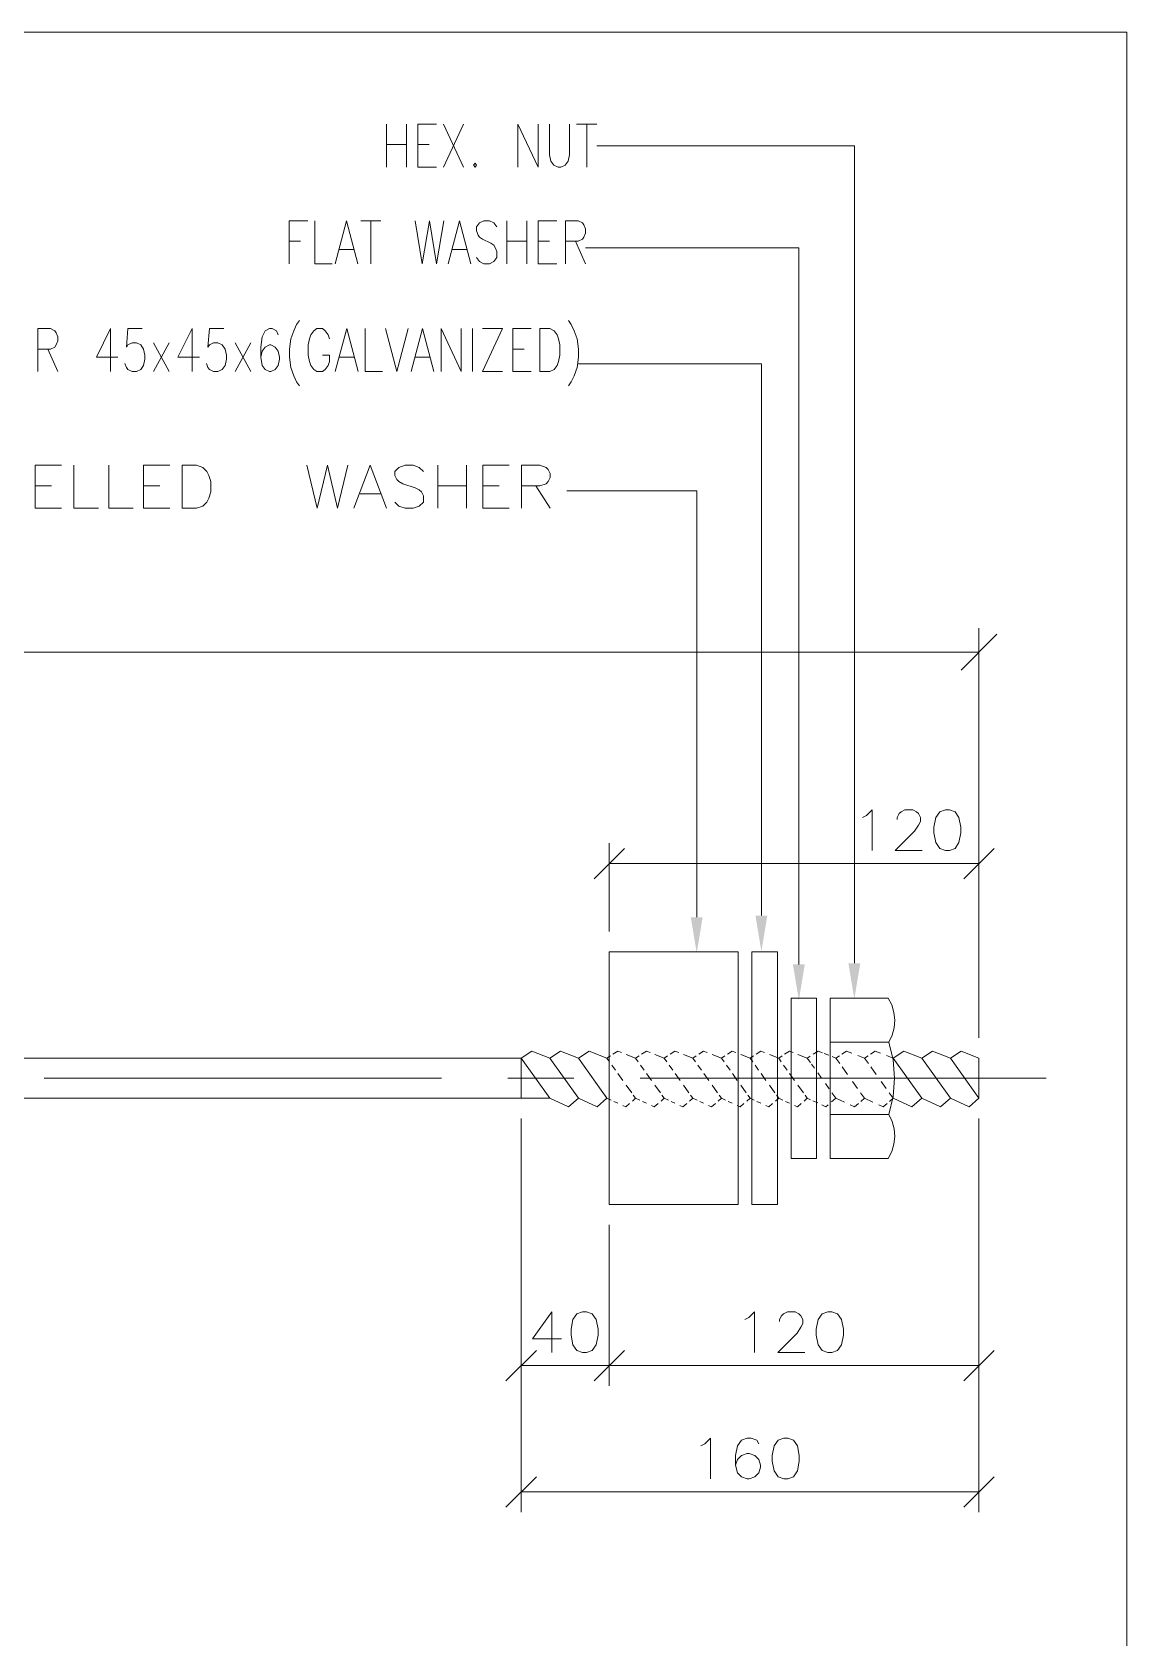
# Model space of a CAD drawing. Header units: millimetres. Extents: x 2 to 579, y 1 to 405.
# Drawn here: x 246 to 287.3, y 143.2 to 203.8 of the extents above; entities that cross this region are included whole.
import ezdxf

# ---------------------------------------------------------------- set-up
doc = ezdxf.new("R2010")
doc.units = ezdxf.units.MM
doc.linetypes.add('XKITLINE00', pattern=[0])
doc.layers.add('GraphicObject', color=6, linetype='Continuous', lineweight=0)
doc.layers.add('LinkedObject', color=7, linetype='Continuous', lineweight=0)

# ---------------------------------------------------------------- blocks, each defined once
blk = doc.blocks.new('*A3')
at = {"layer": 'GraphicObject', "color": 3, "linetype": 'XKITLINE00', "lineweight": 0}
for p, q in [((287.348, 203.772), (152.789, 203.772)), ((287.348, 64.82), (287.348, 203.772))]:
    blk.add_line(p, q, dxfattribs=at)
blk = doc.blocks.new('*A4')
at = {"layer": 'LinkedObject'}
for points in [[(271.336, 170.386), (271.111, 169.036), (270.886, 170.386)], [(273.778, 170.447), (273.553, 169.097), (273.328, 170.447)], [(275.192, 168.607), (274.967, 167.257), (274.742, 168.607)], [(277.286, 168.647), (277.061, 167.297), (276.836, 168.647)]]:
    blk.add_hatch(color=1, dxfattribs=at).paths.add_polyline_path(points, flags=17)
at = {"layer": 'LinkedObject', "color": 2, "linetype": 'XKITLINE00', "lineweight": 0}
for p, q in [((259.398, 200.299), (259.398, 198.679)), ((260.154, 200.299), (260.154, 198.679)), ((260.586, 198.679), (260.586, 200.299)), ((260.586, 200.299), (261.288, 200.299)), ((262.314, 200.299), (261.558, 198.679)), ((261.558, 200.299), (262.314, 198.679)), ((264.366, 198.679), (264.366, 200.299)), ((264.366, 200.299), (265.122, 198.679)), ((265.122, 198.679), (265.122, 200.299)), ((265.554, 200.299), (265.554, 199.142)), ((266.31, 199.142), (266.31, 200.299)), ((266.58, 200.299), (267.336, 200.299)), ((266.958, 200.299), (266.958, 198.679)), ((259.398, 199.527), (260.154, 199.527)), ((260.586, 199.527), (261.018, 199.527)), ((261.288, 198.679), (260.586, 198.679)), ((262.746, 198.833), (262.692, 198.756)), ((262.692, 198.756), (262.746, 198.679)), ((262.8, 198.756), (262.746, 198.833)), ((262.746, 198.679), (262.8, 198.756)), ((265.554, 199.142), (265.608, 198.91)), ((265.608, 198.91), (265.716, 198.756)), ((265.716, 198.756), (265.878, 198.679)), ((265.878, 198.679), (265.986, 198.679)), ((265.986, 198.679), (266.148, 198.756)), ((266.148, 198.756), (266.256, 198.91)), ((266.256, 198.91), (266.31, 199.142)), ((255.731, 195.037), (255.731, 196.657)), ((255.731, 196.657), (256.433, 196.657)), ((256.703, 196.657), (256.703, 195.037)), ((257.459, 195.037), (257.891, 196.657)), ((257.891, 196.657), (258.323, 195.037)), ((258.431, 196.657), (259.187, 196.657)), ((258.809, 196.657), (258.809, 195.037)), ((260.483, 196.657), (260.753, 195.037)), ((260.753, 195.037), (261.023, 196.657)), ((261.023, 196.657), (261.293, 195.037)), ((261.293, 195.037), (261.563, 196.657)), ((261.725, 195.037), (262.157, 196.657)), ((262.157, 196.657), (262.589, 195.037)), ((262.805, 196.426), (262.913, 196.58)), ((262.805, 196.272), (262.805, 196.426)), ((262.859, 196.117), (262.805, 196.272)), ((262.913, 196.58), (263.075, 196.657)), ((263.075, 196.657), (263.291, 196.657)), ((263.291, 196.657), (263.453, 196.58)), ((263.453, 196.58), (263.561, 196.426)), ((263.939, 196.657), (263.939, 195.037)), ((264.695, 196.657), (264.695, 195.037)), ((265.127, 195.037), (265.127, 196.657)), ((265.127, 196.657), (265.829, 196.657)), ((266.153, 195.037), (266.153, 196.657)), ((266.153, 196.657), (266.639, 196.657)), ((266.639, 196.657), (266.801, 196.58)), ((266.801, 196.58), (266.855, 196.503)), ((266.855, 196.503), (266.909, 196.349)), ((266.909, 196.349), (266.909, 196.194)), ((255.731, 195.886), (256.163, 195.886)), ((262.913, 196.04), (262.859, 196.117)), ((263.021, 195.963), (262.913, 196.04)), ((263.345, 195.809), (263.021, 195.963)), ((263.453, 195.732), (263.345, 195.809)), ((263.507, 195.654), (263.453, 195.732)), ((263.561, 195.5), (263.507, 195.654)), ((263.939, 195.886), (264.695, 195.886)), ((265.127, 195.886), (265.559, 195.886)), ((266.639, 195.886), (266.153, 195.886)), ((266.531, 195.886), (266.909, 195.037)), ((266.801, 195.963), (266.639, 195.886)), ((266.855, 196.04), (266.801, 195.963)), ((266.909, 196.194), (266.855, 196.04)), ((257.621, 195.577), (258.161, 195.577)), ((261.887, 195.577), (262.427, 195.577)), ((262.805, 195.269), (262.913, 195.114)), ((262.913, 195.114), (263.075, 195.037)), ((263.291, 195.037), (263.453, 195.114)), ((263.453, 195.114), (263.561, 195.269)), ((263.561, 195.269), (263.561, 195.5)), ((256.703, 195.037), (257.351, 195.037)), ((263.075, 195.037), (263.291, 195.037)), ((265.829, 195.037), (265.127, 195.037)), ((255.903, 192.51), (256.011, 192.742)), ((256.011, 192.742), (256.119, 192.896)), ((266.379, 192.742), (266.271, 192.896)), ((266.487, 192.51), (266.379, 192.742)), ((246.237, 190.967), (246.237, 192.587)), ((246.237, 192.587), (246.723, 192.587)), ((246.723, 192.587), (246.885, 192.51)), ((246.885, 192.51), (246.939, 192.433)), ((246.939, 192.433), (246.993, 192.279)), ((246.993, 192.125), (246.939, 191.97)), ((246.993, 192.279), (246.993, 192.125)), ((248.991, 192.587), (248.451, 191.507)), ((248.991, 190.967), (248.991, 192.587)), ((249.585, 191.893), (249.639, 192.587)), ((249.639, 192.587), (250.179, 192.587)), ((249.801, 192.047), (249.639, 191.97)), ((249.963, 192.047), (249.801, 192.047)), ((250.125, 191.97), (249.963, 192.047)), ((251.205, 192.047), (250.611, 190.967)), ((250.611, 192.047), (251.205, 190.967)), ((252.069, 192.587), (251.529, 191.507)), ((252.069, 190.967), (252.069, 192.587)), ((252.663, 191.893), (252.717, 192.587)), ((252.717, 192.587), (253.257, 192.587)), ((252.879, 192.047), (252.717, 191.97)), ((253.041, 192.047), (252.879, 192.047)), ((253.203, 191.97), (253.041, 192.047)), ((254.283, 192.047), (253.689, 190.967)), ((253.689, 192.047), (254.283, 190.967)), ((254.715, 192.279), (254.661, 191.893)), ((254.823, 192.51), (254.715, 192.279)), ((254.985, 192.587), (254.823, 192.51)), ((255.093, 192.587), (254.985, 192.587)), ((255.255, 192.51), (255.093, 192.587)), ((255.309, 192.356), (255.255, 192.51)), ((255.741, 191.816), (255.795, 192.202)), ((255.795, 192.202), (255.903, 192.51)), ((256.497, 192.202), (256.443, 191.97)), ((256.551, 192.356), (256.497, 192.202)), ((256.659, 192.51), (256.551, 192.356)), ((256.767, 192.587), (256.659, 192.51)), ((256.983, 192.587), (256.767, 192.587)), ((257.091, 192.51), (256.983, 192.587)), ((257.199, 192.356), (257.091, 192.51)), ((257.253, 192.202), (257.199, 192.356)), ((257.469, 190.967), (257.901, 192.587)), ((257.901, 192.587), (258.333, 190.967)), ((258.603, 192.587), (258.603, 190.967)), ((259.359, 192.587), (259.791, 190.967)), ((259.791, 190.967), (260.223, 192.587)), ((260.331, 190.967), (260.763, 192.587)), ((260.763, 192.587), (261.195, 190.967)), ((261.465, 190.967), (261.465, 192.587)), ((261.465, 192.587), (262.221, 190.967)), ((262.221, 190.967), (262.221, 192.587)), ((262.653, 192.587), (262.653, 190.967)), ((263.031, 192.587), (263.787, 192.587)), ((263.787, 192.587), (263.031, 190.967)), ((264.165, 190.967), (264.165, 192.587)), ((264.165, 192.587), (264.867, 192.587)), ((265.191, 190.967), (265.191, 192.587)), ((265.191, 192.587), (265.569, 192.587)), ((265.569, 192.587), (265.731, 192.51)), ((265.731, 192.51), (265.839, 192.356)), ((265.839, 192.356), (265.893, 192.202)), ((265.893, 192.202), (265.947, 191.97)), ((266.595, 192.202), (266.487, 192.51)), ((266.649, 191.816), (266.595, 192.202)), ((246.723, 191.816), (246.237, 191.816)), ((246.615, 191.816), (246.993, 190.967)), ((246.885, 191.893), (246.723, 191.816)), ((246.939, 191.97), (246.885, 191.893)), ((248.451, 191.507), (249.261, 191.507)), ((249.639, 191.97), (249.585, 191.893)), ((250.233, 191.816), (250.125, 191.97)), ((250.287, 191.585), (250.233, 191.816)), ((250.233, 191.199), (250.287, 191.43)), ((250.287, 191.43), (250.287, 191.585)), ((251.529, 191.507), (252.339, 191.507)), ((252.717, 191.97), (252.663, 191.893)), ((253.311, 191.816), (253.203, 191.97)), ((253.365, 191.585), (253.311, 191.816)), ((253.311, 191.199), (253.365, 191.43)), ((253.365, 191.43), (253.365, 191.585)), ((254.661, 191.893), (254.661, 191.507)), ((254.715, 191.739), (254.661, 191.507)), ((254.661, 191.507), (254.715, 191.199)), ((254.823, 191.893), (254.715, 191.739)), ((254.985, 191.97), (254.823, 191.893)), ((255.039, 191.97), (254.985, 191.97)), ((255.201, 191.893), (255.039, 191.97)), ((255.309, 191.739), (255.201, 191.893)), ((255.363, 191.507), (255.309, 191.739)), ((255.309, 191.199), (255.363, 191.43)), ((255.363, 191.43), (255.363, 191.507)), ((255.741, 191.507), (255.741, 191.816)), ((255.795, 191.122), (255.741, 191.507)), ((256.443, 191.97), (256.443, 191.585)), ((256.443, 191.585), (256.497, 191.353)), ((257.253, 191.585), (256.983, 191.585)), ((257.253, 191.353), (257.253, 191.585)), ((257.631, 191.507), (258.171, 191.507)), ((260.493, 191.507), (261.033, 191.507)), ((264.165, 191.816), (264.597, 191.816)), ((265.947, 191.585), (265.893, 191.353)), ((265.947, 191.97), (265.947, 191.585)), ((266.595, 191.122), (266.649, 191.507)), ((266.649, 191.507), (266.649, 191.816)), ((249.531, 191.276), (249.585, 191.122)), ((249.585, 191.122), (249.639, 191.045)), ((249.639, 191.045), (249.801, 190.967)), ((249.801, 190.967), (249.963, 190.967)), ((249.963, 190.967), (250.125, 191.045)), ((250.125, 191.045), (250.233, 191.199)), ((252.609, 191.276), (252.663, 191.122)), ((252.663, 191.122), (252.717, 191.045)), ((252.717, 191.045), (252.879, 190.967)), ((252.879, 190.967), (253.041, 190.967)), ((253.041, 190.967), (253.203, 191.045)), ((253.203, 191.045), (253.311, 191.199)), ((254.715, 191.199), (254.823, 191.045)), ((254.823, 191.045), (254.985, 190.967)), ((254.985, 190.967), (255.039, 190.967)), ((255.039, 190.967), (255.201, 191.045)), ((255.201, 191.045), (255.309, 191.199)), ((255.903, 190.813), (255.795, 191.122)), ((256.011, 190.582), (255.903, 190.813)), ((256.497, 191.353), (256.551, 191.199)), ((256.551, 191.199), (256.659, 191.045)), ((256.659, 191.045), (256.767, 190.967)), ((256.767, 190.967), (256.983, 190.967)), ((256.983, 190.967), (257.091, 191.045)), ((257.091, 191.045), (257.199, 191.199)), ((257.199, 191.199), (257.253, 191.353)), ((258.603, 190.967), (259.251, 190.967)), ((263.031, 190.967), (263.787, 190.967)), ((264.867, 190.967), (264.165, 190.967)), ((265.569, 190.967), (265.191, 190.967)), ((265.731, 191.045), (265.569, 190.967)), ((265.839, 191.199), (265.731, 191.045)), ((265.893, 191.353), (265.839, 191.199)), ((266.379, 190.582), (266.487, 190.813)), ((266.487, 190.813), (266.595, 191.122)), ((256.119, 190.427), (256.011, 190.582)), ((266.271, 190.427), (266.379, 190.582)), ((246.139, 185.812), (246.139, 187.432)), ((246.139, 187.432), (247.142, 187.432)), ((247.605, 187.432), (247.605, 185.812)), ((248.917, 187.432), (248.917, 185.812)), ((250.228, 185.812), (250.228, 187.432)), ((250.228, 187.432), (251.231, 187.432)), ((251.694, 185.812), (251.694, 187.432)), ((251.694, 187.432), (252.234, 187.432)), ((252.234, 187.432), (252.465, 187.355)), ((252.465, 187.355), (252.619, 187.201)), ((252.619, 187.201), (252.697, 187.046)), ((256.399, 187.432), (256.785, 185.812)), ((256.785, 185.812), (257.171, 187.432)), ((257.171, 187.432), (257.557, 185.812)), ((257.557, 185.812), (257.942, 187.432)), ((258.174, 185.812), (258.791, 187.432)), ((258.791, 187.432), (259.408, 185.812)), ((259.717, 187.201), (259.871, 187.355)), ((259.717, 187.046), (259.717, 187.201)), ((259.871, 187.355), (260.102, 187.432)), ((260.102, 187.432), (260.411, 187.432)), ((260.411, 187.432), (260.642, 187.355)), ((260.642, 187.355), (260.797, 187.201)), ((261.337, 187.432), (261.337, 185.812)), ((262.417, 187.432), (262.417, 185.812)), ((263.034, 185.812), (263.034, 187.432)), ((263.034, 187.432), (264.037, 187.432)), ((264.499, 185.812), (264.499, 187.432)), ((264.499, 187.432), (265.194, 187.432)), ((265.194, 187.432), (265.425, 187.355)), ((265.425, 187.355), (265.502, 187.278)), ((265.502, 187.278), (265.579, 187.124)), ((246.139, 186.661), (246.757, 186.661)), ((250.228, 186.661), (250.845, 186.661)), ((252.697, 187.046), (252.774, 186.815)), ((252.774, 186.815), (252.774, 186.429)), ((259.794, 186.892), (259.717, 187.046)), ((259.871, 186.815), (259.794, 186.892)), ((260.025, 186.738), (259.871, 186.815)), ((260.488, 186.584), (260.025, 186.738)), ((260.642, 186.506), (260.488, 186.584)), ((261.337, 186.661), (262.417, 186.661)), ((263.034, 186.661), (263.651, 186.661)), ((265.194, 186.661), (264.499, 186.661)), ((265.039, 186.661), (265.579, 185.812)), ((265.425, 186.738), (265.194, 186.661)), ((265.502, 186.815), (265.425, 186.738)), ((265.579, 186.969), (265.502, 186.815)), ((265.579, 187.124), (265.579, 186.969)), ((252.619, 186.044), (252.465, 185.889)), ((252.697, 186.198), (252.619, 186.044)), ((252.774, 186.429), (252.697, 186.198)), ((258.405, 186.352), (259.177, 186.352)), ((259.717, 186.044), (259.871, 185.889)), ((260.719, 186.429), (260.642, 186.506)), ((260.642, 185.889), (260.797, 186.044)), ((260.797, 186.275), (260.719, 186.429)), ((260.797, 186.044), (260.797, 186.275)), ((247.142, 185.812), (246.139, 185.812)), ((247.605, 185.812), (248.531, 185.812)), ((248.917, 185.812), (249.842, 185.812)), ((251.231, 185.812), (250.228, 185.812)), ((252.234, 185.812), (251.694, 185.812)), ((252.465, 185.889), (252.234, 185.812)), ((259.871, 185.889), (260.102, 185.812)), ((260.102, 185.812), (260.411, 185.812)), ((260.411, 185.812), (260.642, 185.889)), ((264.037, 185.812), (263.034, 185.812))]:
    blk.add_line(p, q, dxfattribs=at)
at = {"layer": 'LinkedObject', "color": 1, "linetype": 'XKITLINE00', "lineweight": 0}
for p, q in [((277.061, 199.489), (267.34, 199.489)), ((277.061, 168.647), (277.061, 199.489)), ((274.967, 195.64), (266.913, 195.64)), ((274.967, 168.607), (274.967, 195.64)), ((273.553, 191.257), (266.653, 191.257)), ((273.553, 170.447), (273.553, 191.257)), ((271.111, 186.469), (266.205, 186.469)), ((271.111, 170.386), (271.111, 186.469)), ((281.765, 165.967), (281.765, 181.284)), ((281.09, 179.709), (282.44, 181.059)), ((281.765, 180.384), (159.29, 180.384)), ((268.385, 172.983), (267.237, 171.836)), ((267.811, 169.84), (267.811, 173.174)), ((281.191, 171.836), (282.339, 172.983)), ((281.765, 165.832), (281.765, 173.174)), ((267.811, 172.409), (281.765, 172.409)), ((264.485, 162.788), (264.485, 147.943)), ((264.485, 162.745), (264.485, 152.706)), ((281.765, 162.788), (281.765, 147.943)), ((281.765, 161.708), (281.765, 152.706)), ((267.811, 158.781), (267.811, 152.706)), ((267.811, 157.649), (267.811, 152.706)), ((265.059, 154.045), (263.911, 152.897)), ((267.237, 152.897), (268.385, 154.045)), ((268.385, 154.045), (267.237, 152.897)), ((281.191, 152.897), (282.339, 154.045)), ((264.485, 153.471), (267.811, 153.471)), ((267.811, 153.471), (281.765, 153.471)), ((265.059, 149.281), (263.911, 148.134)), ((281.191, 148.134), (282.339, 149.281)), ((281.765, 148.708), (264.485, 148.708))]:
    blk.add_line(p, q, dxfattribs=at)
at = {"layer": 'LinkedObject', "color": 7, "linetype": 'XKITLINE00', "lineweight": 0}
for p, q in [((277.368, 174.145), (277.514, 174.218)), ((277.514, 174.218), (277.733, 174.437)), ((277.733, 174.437), (277.733, 172.907)), ((278.68, 174.145), (278.753, 174.291)), ((278.68, 174.072), (278.68, 174.145)), ((278.753, 174.291), (278.825, 174.364)), ((278.825, 174.364), (278.971, 174.437)), ((278.971, 174.437), (279.263, 174.437)), ((279.263, 174.437), (279.408, 174.364)), ((279.481, 173.854), (279.335, 173.635)), ((279.408, 174.364), (279.481, 174.291)), ((279.481, 174.291), (279.554, 174.145)), ((279.554, 174), (279.481, 173.854)), ((279.554, 174.145), (279.554, 174)), ((280.137, 174.145), (280.064, 173.781)), ((280.283, 174.364), (280.137, 174.145)), ((280.501, 174.437), (280.283, 174.364)), ((280.647, 174.437), (280.501, 174.437)), ((280.865, 174.364), (280.647, 174.437)), ((281.011, 174.145), (280.865, 174.364)), ((281.084, 173.781), (281.011, 174.145)), ((279.335, 173.635), (278.607, 172.907)), ((280.064, 173.781), (280.064, 173.562)), ((280.064, 173.562), (280.137, 173.198)), ((281.011, 173.198), (281.084, 173.562)), ((281.084, 173.562), (281.084, 173.781)), ((278.607, 172.907), (279.627, 172.907)), ((280.137, 173.198), (280.283, 172.98)), ((280.283, 172.98), (280.501, 172.907)), ((280.501, 172.907), (280.647, 172.907)), ((280.647, 172.907), (280.865, 172.98)), ((280.865, 172.98), (281.011, 173.198)), ((281.765, 172.409), (281.765, 172.409)), ((267.811, 169.075), (267.811, 169.075)), ((176.57, 165.067), (264.485, 165.067)), ((264.891, 165.336), (264.485, 165.067)), ((264.891, 165.336), (264.485, 165.067)), ((265.565, 163.553), (264.485, 165.067)), ((264.485, 165.067), (264.485, 163.553)), ((265.565, 163.553), (264.485, 165.067)), ((265.565, 165.067), (264.891, 165.336)), ((265.565, 165.067), (264.891, 165.336)), ((265.971, 165.336), (265.565, 165.067)), ((265.971, 165.336), (265.565, 165.067)), ((266.645, 163.553), (265.565, 165.067)), ((266.645, 163.553), (265.565, 165.067)), ((266.645, 165.067), (265.971, 165.336)), ((266.645, 165.067), (265.971, 165.336)), ((267.051, 165.336), (266.645, 165.067)), ((267.725, 163.553), (266.645, 165.067)), ((267.725, 165.067), (267.051, 165.336)), ((267.855, 165.153), (267.725, 165.067)), ((267.825, 164.927), (267.725, 165.067)), ((268.048, 164.615), (267.912, 164.805)), ((268.131, 165.336), (267.951, 165.217)), ((268.272, 165.28), (268.131, 165.336)), ((268.805, 165.067), (268.454, 165.207)), ((268.935, 165.153), (268.805, 165.067)), ((268.905, 164.927), (268.805, 165.067)), ((269.128, 164.615), (268.992, 164.805)), ((269.211, 165.336), (269.031, 165.217)), ((269.352, 165.28), (269.211, 165.336)), ((269.885, 165.067), (269.534, 165.207)), ((270.015, 165.153), (269.885, 165.067)), ((269.985, 164.927), (269.885, 165.067)), ((270.208, 164.615), (270.072, 164.805)), ((270.291, 165.336), (270.111, 165.217)), ((270.432, 165.28), (270.291, 165.336)), ((270.965, 165.067), (270.614, 165.207)), ((271.095, 165.153), (270.965, 165.067)), ((271.065, 164.927), (270.965, 165.067)), ((271.288, 164.615), (271.152, 164.805)), ((271.371, 165.336), (271.191, 165.217)), ((271.512, 165.28), (271.371, 165.336)), ((272.045, 165.067), (271.694, 165.207)), ((272.175, 165.153), (272.045, 165.067)), ((272.145, 164.927), (272.045, 165.067)), ((272.368, 164.615), (272.232, 164.805)), ((272.451, 165.336), (272.271, 165.217)), ((272.592, 165.28), (272.451, 165.336)), ((273.125, 165.067), (272.774, 165.207)), ((273.255, 165.153), (273.125, 165.067)), ((273.225, 164.927), (273.125, 165.067)), ((273.448, 164.615), (273.312, 164.805)), ((273.531, 165.336), (273.351, 165.217)), ((273.672, 165.28), (273.531, 165.336)), ((274.205, 165.067), (273.854, 165.207)), ((274.335, 165.153), (274.205, 165.067)), ((274.305, 164.927), (274.205, 165.067)), ((274.528, 164.615), (274.392, 164.805)), ((274.611, 165.336), (274.431, 165.217)), ((274.752, 165.28), (274.611, 165.336)), ((275.285, 165.067), (274.934, 165.207)), ((275.399, 165.143), (275.285, 165.067)), ((275.4, 164.906), (275.285, 165.067)), ((275.554, 164.69), (275.449, 164.837)), ((275.691, 165.336), (275.508, 165.215)), ((275.854, 165.271), (275.691, 165.336)), ((276.095, 165.175), (275.924, 165.243)), ((276.365, 165.067), (276.218, 165.126)), ((276.503, 165.158), (276.365, 165.067)), ((276.511, 164.862), (276.365, 165.067)), ((276.771, 165.336), (276.588, 165.215)), ((276.964, 165.259), (276.771, 165.336)), ((277.445, 165.067), (277.195, 165.167)), ((277.583, 165.158), (277.445, 165.067)), ((277.591, 164.862), (277.445, 165.067)), ((277.851, 165.336), (277.668, 165.215)), ((278.044, 165.259), (277.851, 165.336)), ((278.525, 165.067), (278.275, 165.167)), ((278.931, 165.336), (278.525, 165.067)), ((279.605, 163.553), (278.525, 165.067)), ((279.605, 165.067), (278.931, 165.336)), ((280.011, 165.336), (279.605, 165.067)), ((280.685, 163.553), (279.605, 165.067)), ((280.685, 165.067), (280.011, 165.336)), ((281.091, 165.336), (280.685, 165.067)), ((281.765, 163.553), (280.685, 165.067)), ((281.765, 165.067), (281.091, 165.336)), ((281.765, 165.067), (281.765, 165.067)), ((281.765, 165.067), (281.765, 165.067)), ((281.765, 165.067), (281.765, 163.553)), ((268.324, 164.227), (268.138, 164.487)), ((269.404, 164.227), (269.218, 164.487)), ((270.484, 164.227), (270.298, 164.487)), ((271.564, 164.227), (271.378, 164.487)), ((272.644, 164.227), (272.458, 164.487)), ((273.724, 164.227), (273.538, 164.487)), ((274.804, 164.227), (274.618, 164.487)), ((275.825, 164.31), (275.678, 164.516)), ((276.802, 164.455), (276.601, 164.736)), ((277.182, 163.922), (276.995, 164.184)), ((277.882, 164.455), (277.681, 164.736)), ((278.262, 163.922), (278.075, 164.184)), ((264.485, 163.553), (175.49, 163.553)), ((264.485, 163.553), (264.485, 163.553)), ((264.485, 163.553), (265.565, 163.553)), ((265.565, 163.553), (266.27, 163.238)), ((265.565, 163.553), (266.27, 163.238)), ((266.27, 163.238), (266.645, 163.553)), ((266.27, 163.238), (266.645, 163.553)), ((266.645, 163.553), (267.35, 163.238)), ((267.35, 163.238), (267.725, 163.553)), ((267.725, 163.553), (267.639, 163.673)), ((267.725, 163.553), (267.884, 163.482)), ((268.659, 163.758), (268.454, 164.045)), ((268.685, 163.452), (268.805, 163.553)), ((268.805, 163.553), (268.719, 163.673)), ((268.805, 163.553), (268.964, 163.482)), ((269.739, 163.758), (269.534, 164.045)), ((269.765, 163.452), (269.885, 163.553)), ((269.885, 163.553), (269.799, 163.673)), ((269.885, 163.553), (270.044, 163.482)), ((270.819, 163.758), (270.614, 164.045)), ((270.845, 163.452), (270.965, 163.553)), ((270.965, 163.553), (270.879, 163.673)), ((270.965, 163.553), (271.124, 163.482)), ((271.899, 163.758), (271.694, 164.045)), ((271.925, 163.452), (272.045, 163.553)), ((272.045, 163.553), (271.959, 163.673)), ((272.045, 163.553), (272.204, 163.482)), ((272.979, 163.758), (272.774, 164.045)), ((273.005, 163.452), (273.125, 163.553)), ((273.125, 163.553), (273.039, 163.673)), ((273.125, 163.553), (273.284, 163.482)), ((274.059, 163.758), (273.854, 164.045)), ((274.085, 163.452), (274.205, 163.553)), ((274.205, 163.553), (274.119, 163.673)), ((274.205, 163.553), (274.364, 163.482)), ((275.139, 163.758), (274.934, 164.045)), ((275.165, 163.452), (275.285, 163.553)), ((275.285, 163.553), (275.199, 163.673)), ((275.285, 163.553), (275.4, 163.502)), ((276.107, 163.915), (275.967, 164.111)), ((276.201, 163.415), (276.365, 163.553)), ((276.365, 163.553), (276.213, 163.765)), ((276.365, 163.553), (276.685, 163.41)), ((277.445, 163.553), (277.299, 163.757)), ((277.302, 163.433), (277.445, 163.553)), ((277.445, 163.553), (277.765, 163.41)), ((278.525, 163.553), (278.379, 163.757)), ((278.382, 163.433), (278.525, 163.553)), ((278.525, 163.553), (279.23, 163.238)), ((279.23, 163.238), (279.605, 163.553)), ((279.605, 163.553), (280.31, 163.238)), ((280.31, 163.238), (280.685, 163.553)), ((280.685, 163.553), (281.39, 163.238)), ((281.39, 163.238), (281.765, 163.553)), ((281.765, 163.553), (281.765, 163.553)), ((264.485, 163.51), (264.485, 163.51)), ((267.984, 163.437), (268.13, 163.372)), ((268.32, 163.287), (268.43, 163.238)), ((268.43, 163.238), (268.575, 163.359)), ((269.064, 163.437), (269.21, 163.372)), ((269.4, 163.287), (269.51, 163.238)), ((269.51, 163.238), (269.655, 163.359)), ((270.144, 163.437), (270.29, 163.372)), ((270.48, 163.287), (270.59, 163.238)), ((270.59, 163.238), (270.735, 163.359)), ((271.224, 163.437), (271.37, 163.372)), ((271.56, 163.287), (271.67, 163.238)), ((271.67, 163.238), (271.815, 163.359)), ((272.304, 163.437), (272.45, 163.372)), ((272.64, 163.287), (272.75, 163.238)), ((272.75, 163.238), (272.895, 163.359)), ((273.384, 163.437), (273.53, 163.372)), ((273.72, 163.287), (273.83, 163.238)), ((273.83, 163.238), (273.975, 163.359)), ((274.464, 163.437), (274.61, 163.372)), ((274.8, 163.287), (274.91, 163.238)), ((274.91, 163.238), (275.055, 163.359)), ((275.491, 163.461), (275.679, 163.377)), ((275.831, 163.309), (275.99, 163.238)), ((275.99, 163.238), (276.079, 163.312)), ((276.903, 163.312), (277.07, 163.238)), ((277.07, 163.238), (277.217, 163.361)), ((277.983, 163.312), (278.15, 163.238)), ((278.15, 163.238), (278.297, 163.361)), ((281.765, 162.473), (281.765, 162.473)), ((267.811, 159.546), (267.811, 159.546)), ((267.811, 158.414), (267.811, 158.414)), ((265.638, 155.498), (264.909, 154.478)), ((265.638, 153.968), (265.638, 155.498)), ((266.439, 155.207), (266.367, 154.842)), ((266.585, 155.425), (266.439, 155.207)), ((266.804, 155.498), (266.585, 155.425)), ((266.949, 155.498), (266.804, 155.498)), ((267.168, 155.425), (266.949, 155.498)), ((267.314, 155.207), (267.168, 155.425)), ((267.387, 154.842), (267.314, 155.207)), ((272.93, 155.207), (273.076, 155.28)), ((273.076, 155.28), (273.294, 155.498)), ((273.294, 155.498), (273.294, 153.968)), ((274.242, 155.207), (274.314, 155.352)), ((274.242, 155.134), (274.242, 155.207)), ((274.314, 155.352), (274.387, 155.425)), ((274.387, 155.425), (274.533, 155.498)), ((274.533, 155.498), (274.824, 155.498)), ((274.824, 155.498), (274.97, 155.425)), ((274.97, 155.425), (275.043, 155.352)), ((275.043, 155.352), (275.116, 155.207)), ((275.116, 155.207), (275.116, 155.061)), ((275.699, 155.207), (275.626, 154.842)), ((275.844, 155.425), (275.699, 155.207)), ((276.063, 155.498), (275.844, 155.425)), ((276.209, 155.498), (276.063, 155.498)), ((276.427, 155.425), (276.209, 155.498)), ((276.573, 155.207), (276.427, 155.425)), ((276.646, 154.842), (276.573, 155.207)), ((264.909, 154.478), (266.002, 154.478)), ((266.367, 154.842), (266.367, 154.624)), ((266.367, 154.624), (266.439, 154.26)), ((267.314, 154.26), (267.387, 154.624)), ((267.387, 154.624), (267.387, 154.842)), ((274.897, 154.697), (274.169, 153.968)), ((275.043, 154.915), (274.897, 154.697)), ((275.116, 155.061), (275.043, 154.915)), ((275.626, 154.842), (275.626, 154.624)), ((275.626, 154.624), (275.699, 154.26)), ((276.573, 154.26), (276.646, 154.624)), ((276.646, 154.624), (276.646, 154.842)), ((266.439, 154.26), (266.585, 154.041)), ((266.585, 154.041), (266.804, 153.968)), ((266.804, 153.968), (266.949, 153.968)), ((266.949, 153.968), (267.168, 154.041)), ((267.168, 154.041), (267.314, 154.26)), ((274.169, 153.968), (275.189, 153.968)), ((275.699, 154.26), (275.844, 154.041)), ((275.844, 154.041), (276.063, 153.968)), ((276.063, 153.968), (276.209, 153.968)), ((276.209, 153.968), (276.427, 154.041)), ((276.427, 154.041), (276.573, 154.26)), ((267.811, 153.471), (267.811, 153.471)), ((281.765, 153.471), (281.765, 153.471)), ((271.267, 150.444), (271.413, 150.516)), ((271.413, 150.516), (271.631, 150.735)), ((271.631, 150.735), (271.631, 149.205)), ((272.651, 150.444), (272.578, 150.079)), ((272.797, 150.662), (272.651, 150.444)), ((273.015, 150.735), (272.797, 150.662)), ((273.161, 150.735), (273.015, 150.735)), ((273.38, 150.662), (273.161, 150.735)), ((273.453, 150.516), (273.38, 150.662)), ((274.035, 150.444), (273.963, 150.079)), ((274.181, 150.662), (274.035, 150.444)), ((274.4, 150.735), (274.181, 150.662)), ((274.545, 150.735), (274.4, 150.735)), ((274.764, 150.662), (274.545, 150.735)), ((274.91, 150.444), (274.764, 150.662)), ((274.983, 150.079), (274.91, 150.444)), ((272.578, 150.079), (272.578, 149.715)), ((272.651, 149.934), (272.578, 149.715)), ((272.578, 149.715), (272.651, 149.424)), ((272.797, 150.079), (272.651, 149.934)), ((273.015, 150.152), (272.797, 150.079)), ((273.088, 150.152), (273.015, 150.152)), ((273.307, 150.079), (273.088, 150.152)), ((273.453, 149.934), (273.307, 150.079)), ((273.525, 149.715), (273.453, 149.934)), ((273.453, 149.424), (273.525, 149.642)), ((273.525, 149.642), (273.525, 149.715)), ((273.963, 150.079), (273.963, 149.861)), ((273.963, 149.861), (274.035, 149.496)), ((274.91, 149.496), (274.983, 149.861)), ((274.983, 149.861), (274.983, 150.079)), ((272.651, 149.424), (272.797, 149.278)), ((272.797, 149.278), (273.015, 149.205)), ((273.015, 149.205), (273.088, 149.205)), ((273.088, 149.205), (273.307, 149.278)), ((273.307, 149.278), (273.453, 149.424)), ((274.035, 149.496), (274.181, 149.278)), ((274.181, 149.278), (274.4, 149.205)), ((274.4, 149.205), (274.545, 149.205)), ((274.545, 149.205), (274.764, 149.278)), ((274.764, 149.278), (274.91, 149.496)), ((264.485, 148.708), (264.485, 148.708))]:
    blk.add_line(p, q, dxfattribs=at)
at = {"layer": 'LinkedObject', "color": 6, "linetype": 'XKITLINE00', "lineweight": 0}
for p, q in [((267.811, 159.546), (267.811, 169.075)), ((272.677, 169.075), (267.811, 169.075)), ((272.677, 159.546), (272.677, 169.075)), ((273.196, 159.546), (273.196, 169.075)), ((274.155, 169.075), (273.196, 169.075)), ((274.155, 159.546), (274.155, 169.075)), ((274.673, 161.285), (274.673, 167.335)), ((275.632, 167.335), (274.673, 167.335)), ((275.632, 161.285), (275.632, 167.335)), ((276.15, 167.335), (276.15, 164.31)), ((276.15, 167.335), (278.343, 167.335)), ((278.473, 167.075), (278.343, 167.335)), ((278.554, 166.795), (278.473, 167.075)), ((278.583, 166.506), (278.554, 166.795)), ((278.485, 165.935), (278.56, 166.216)), ((278.56, 166.216), (278.583, 166.506)), ((278.36, 165.672), (276.15, 165.672)), ((278.36, 165.672), (278.485, 165.935)), ((278.526, 165), (278.36, 165.672)), ((278.582, 164.31), (278.526, 165)), ((246.479, 164.31), (261.479, 164.31)), ((263.979, 164.31), (266.479, 164.31)), ((268.979, 164.31), (284.305, 164.31)), ((276.15, 161.285), (276.15, 164.31)), ((278.526, 163.62), (278.582, 164.31)), ((278.36, 162.948), (278.526, 163.62)), ((278.36, 162.948), (276.15, 162.948)), ((278.485, 162.685), (278.36, 162.948)), ((278.56, 162.404), (278.485, 162.685)), ((278.583, 162.114), (278.56, 162.404)), ((278.473, 161.545), (278.554, 161.825)), ((278.554, 161.825), (278.583, 162.114)), ((275.632, 161.285), (274.673, 161.285)), ((276.15, 161.285), (278.343, 161.285)), ((278.343, 161.285), (278.473, 161.545)), ((272.677, 159.546), (267.811, 159.546)), ((274.155, 159.546), (273.196, 159.546))]:
    blk.add_line(p, q, dxfattribs=at)

msp = doc.modelspace()

# ---------------------------------------------------------------- block references
at = {"lineweight": 0}
for name in ['*A3', '*A4']:
    msp.add_blockref(name, (0, 0), dxfattribs=at)

doc.saveas('drawing.dxf')
